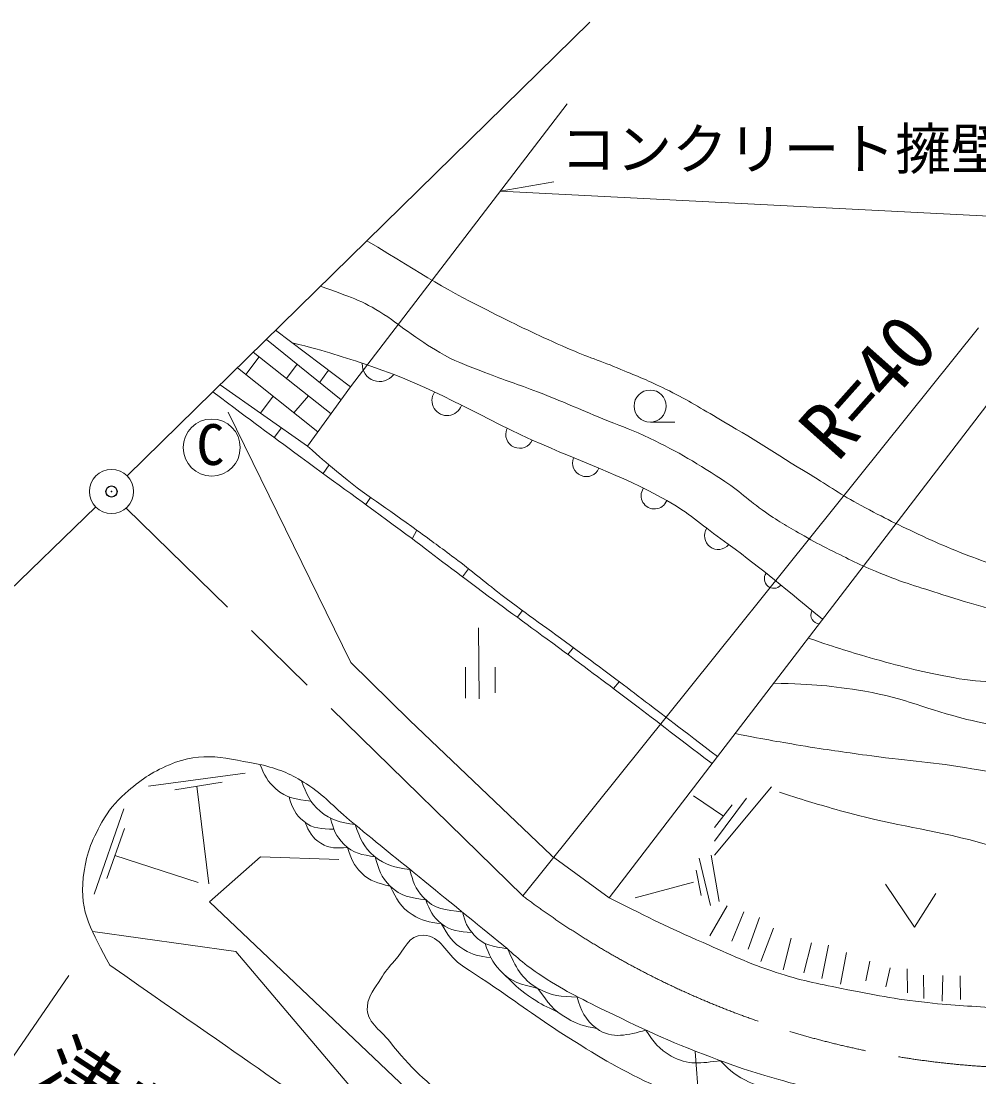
# Model space of a CAD drawing. Units: millimetres, scale not verified. Extents: x 40000 to 680000, y 20000 to 380000.
# Drawn here: x 79095 to 122012, y 273460 to 320763 of the extents above; entities that cross this region are included whole.
import ezdxf
from ezdxf.enums import TextEntityAlignment as Align

# ---------------------------------------------------------------- set-up
doc = ezdxf.new("R2010")
doc.units = ezdxf.units.MM
doc.header["$LTSCALE"] = 1000
doc.header["$PDMODE"] = 32
doc.header["$PDSIZE"] = 500
doc.linetypes.add('CHAIN', pattern=[18.5, 12, -1.5, 3.5, -1.5])
doc.layers.add('M-BMK', color=2, linetype='CHAIN', lineweight=13)
doc.layers.add('M-WORK', color=1, linetype='Continuous', lineweight=13)
doc.layers.add('M-OTRS', color=6, linetype='Continuous')
doc.styles.add('ＭＳ ゴシック', font='')
doc.styles.get('ＭＳ ゴシック').set_extended_font_data('MS Gothic')

msp = doc.modelspace()

# ---------------------------------------------------------------- linework, layer by layer
at = {"layer": 'M-BMK'}
msp.add_line((101570, 281573), (83798, 298946), dxfattribs=at)
msp.add_arc((124665, 312235), 38387, 233.0119, 273.9276, dxfattribs=at)
at = {"layer": 'M-OTRS'}
msp.add_point((83145, 299687), dxfattribs=at)
at = {"layer": 'M-WORK'}
for p, q in [((83847, 300383), (104581, 320723)), ((103561, 317055), (93861, 304373)), ((100566, 313140), (102964, 313560)), ((100566, 313140), (128603, 311703)), ((105448, 281484), (128934, 312135)), ((101570, 281573), (121991, 307016)), ((90084, 306501), (93443, 303802)), ((89767, 305716), (89165, 304927)), ((89499, 305927), (92983, 303172)), ((88786, 305228), (92391, 302362)), ((91469, 305387), (90990, 304748)), ((92868, 305123), (92476, 304579)), ((90389, 303954), (89827, 303192)), ((91977, 303967), (91313, 303219)), ((107314, 302798), (108387, 302798)), ((90767, 302534), (90433, 302107)), ((92893, 300877), (92625, 300493)), ((82436, 298999), (64122, 281269)), ((94751, 299422), (94537, 299104)), ((96834, 297948), (96615, 297572)), ((99138, 296227), (98869, 295865)), ((101567, 294349), (101328, 294049)), ((99597, 293585), (99613, 290395)), ((103842, 292696), (103586, 292392)), ((99007, 291810), (99007, 290428)), ((100333, 291820), (100338, 290663)), ((105896, 291166), (105639, 290859)), ((84797, 286485), (89129, 287068)), ((85978, 286325), (88108, 286664)), ((86963, 286482), (87501, 282109)), ((112720, 286450), (110170, 283392)), ((110569, 285147), (109229, 286058)), ((111599, 285952), (110160, 284016)), ((83692, 285474), (82369, 281654)), ((110953, 285645), (110170, 284630)), ((83724, 284585), (82930, 282342)), ((83299, 283384), (87025, 282172)), ((102852, 283381), (105448, 281484)), ((110012, 283392), (110371, 281318)), ((109483, 283254), (109990, 281138)), ((109345, 282725), (109567, 281593)), ((109229, 282186), (106615, 281477)), ((110726, 281120), (109957, 279787)), ((111481, 280848), (110941, 279547)), ((112179, 280595), (111671, 279177)), ((112804, 280129), (112243, 278637)), ((113597, 279674), (113248, 278256)), ((115279, 279357), (114973, 277875)), ((116073, 279039), (115809, 277621)), ((117123, 278646), (116943, 277768)), ((118032, 278340), (117842, 277493)), ((118800, 278297), (118807, 277232)), ((81231, 278001), (70811, 262846)), ((119525, 278023), (119546, 276965)), ((120393, 278002), (120372, 276859)), ((121176, 277991), (121186, 276933)), ((109302, 274601), (111278, 249029))]:
    msp.add_line(p, q, dxfattribs=at)
for points in [[(90500, 306910), (93861, 304373), (91925, 301723), (88009, 304465)], [(88372, 303245), (93872, 292032), (96498, 289437), (102861, 283373)], [(103913, 266130), (102247, 267335), (87535, 281298), (89828, 283317), (93335, 283206)], [(117825, 282088), (119127, 280168), (120079, 281676)], [(82303, 279971), (88711, 279078), (93947, 272912), (97740, 268269)], [(114507, 279462), (114169, 278129), (114171, 278139)]]:
    msp.add_lwpolyline(points, dxfattribs=at)
for centre, radius in [((107279, 303515), 719), ((87636, 301656), 1278), ((83145, 299687), 988)]:
    msp.add_circle(centre, radius, dxfattribs=at)
for centre, radius, start, end in [((95161, 305395), 782, 178.1501, 321.8836), ((98182, 303767), 678, 146.5147, 341.1622), ((101434, 302247), 622, 156.0654, 335.9509), ((104420, 300972), 619, 158.3352, 336.9164), ((107472, 299502), 596, 147.0073, 338.1611), ((110331, 297699), 612, 146.0167, 320.3391), ((112822, 295776), 424, 143.9756, 316.1687), ((114885, 294155), 398, 154.6206, 265.445)]:
    msp.add_arc(centre, radius, start, end, dxfattribs=at)
for points, knots in [([(89954, 287421), (90747, 287212), (91193, 287032), (91882, 286588), (92709, 286055), (93053, 285597), (93810, 284969), (95021, 283965), (95710, 283415), (96929, 282422), (98323, 281286), (99104, 280650), (100500, 279517), (101188, 278959), (101525, 278581), (102262, 278089), (103384, 277340), (104075, 277017), (105285, 276422), (107222, 275470), (108327, 274965), (110352, 274216), (111656, 273734), (112405, 273509), (113746, 273145), (114855, 272844), (115501, 272781), (116627, 272550), (117492, 272372), (117966, 272211), (118841, 272097), (120041, 271943), (120727, 272012), (121936, 271978), (124493, 271907), (125927, 271848), (128486, 271880), (131139, 271914), (132625, 272006), (135270, 272202), (137384, 272358), (138547, 272675), (140663, 272809), (141609, 272869), (142143, 272765), (143091, 272809), (145299, 272910), (146527, 273105), (148733, 273237), (150850, 273364), (152040, 273356), (154161, 273380), (157955, 273423), (160080, 273270), (163874, 273309), (166553, 273336), (168052, 273401), (170730, 273451), (174385, 273520), (176432, 273569), (180086, 273594), (181760, 273606), (182698, 273548), (184372, 273559), (188082, 273581), (190160, 273659), (193870, 273701), (197065, 273738), (198855, 273684), (202048, 273773), (202456, 273784), (202684, 273811), (203092, 273817), (204117, 273830), (204698, 273788), (205710, 273626), (206167, 273553), (206390, 273382), (206821, 273213), (207711, 272865), (208164, 272549), (209075, 272261), (210003, 271968), (210562, 271866), (211535, 271864), (212620, 271863), (213235, 271943), (214297, 272166), (214793, 272270), (215066, 272352), (215550, 272499), (217385, 273057), (218376, 273485), (220216, 274023), (221583, 274422), (222372, 274561), (223756, 274896), (224697, 275124), (225215, 275298), (226168, 275467), (227796, 275756), (228732, 275749), (230374, 275943), (232397, 276182), (233524, 276368), (235548, 276594), (237895, 276856), (239216, 276944), (241563, 277213), (246178, 277741), (248764, 278046), (253365, 278683), (256458, 279111), (258192, 279345), (261269, 279873), (263438, 280246), (264645, 280509), (266792, 280992), (268484, 281373), (269430, 281600), (271101, 282064), (273363, 282691), (274614, 283100), (276839, 283849), (280519, 285088), (282534, 285916), (286171, 287277), (289776, 288627), (291795, 289385), (295384, 290777), (298761, 292086), (300655, 292814), (304013, 294171), (311060, 297016), (314954, 298743), (322008, 301570), (325881, 303122), (328008, 304119), (331971, 305427), (335435, 306570), (337498, 306830), (340922, 308087), (343392, 308994), (344791, 309525), (347064, 310849), (349246, 312119), (350326, 313113), (352064, 314943), (353270, 316214), (353686, 317151), (354569, 318663), (355131, 319624), (355597, 320119), (355867, 321199), (356406, 323354), (356567, 324619), (356581, 326841), (356588, 327888), (356639, 328491), (356438, 329519), (356070, 331402), (356019, 332540), (355188, 334268), (354801, 335075), (354450, 335453), (354010, 336233), (353056, 337922), (352828, 338576), (351903, 340732)], [0, 0, 0, 0, 1, 1, 1, 2, 2, 2, 3, 3, 3, 4, 4, 4, 5, 5, 5, 6, 6, 6, 7, 7, 7, 8, 8, 8, 9, 9, 9, 10, 10, 10, 11, 11, 11, 12, 12, 12, 13, 13, 13, 14, 14, 14, 15, 15, 15, 16, 16, 16, 17, 17, 17, 18, 18, 18, 19, 19, 19, 20, 20, 20, 21, 21, 21, 22, 22, 22, 23, 23, 23, 24, 24, 24, 25, 25, 25, 26, 26, 26, 27, 27, 27, 28, 28, 28, 29, 29, 29, 30, 30, 30, 31, 31, 31, 32, 32, 32, 33, 33, 33, 34, 34, 34, 35, 35, 35, 36, 36, 36, 37, 37, 37, 38, 38, 38, 39, 39, 39, 40, 40, 40, 41, 41, 41, 42, 42, 42, 43, 43, 43, 44, 44, 44, 45, 45, 45, 46, 46, 46, 47, 47, 47, 48, 48, 48, 49, 49, 49, 50, 50, 50, 51, 51, 51, 52, 52, 52, 53, 53, 53, 54, 54, 54, 55, 55, 55, 56, 56, 56, 56]), ([(94592, 310924), (97302, 309278), (98048, 308773), (100379, 307610), (101612, 306995), (102310, 306665), (103569, 306110), (104494, 305703), (105042, 305548), (105974, 305158), (106761, 304828), (107211, 304661), (107974, 304277), (108896, 303813), (109390, 303510), (110283, 302991), (111932, 302033), (112819, 301434), (114449, 300444), (115341, 299903), (115815, 299555), (116735, 299063), (117798, 298495), (118401, 298187), (119496, 297683), (120067, 297420), (120388, 297272), (120972, 297040), (122088, 296596), (122727, 296386), (123853, 295969), (124959, 295558), (125569, 295303), (126686, 294921), (127545, 294627), (128058, 294549), (128900, 294207), (130555, 293534), (131107, 292974), (132733, 291707)], [0, 0, 0, 0, 1, 1, 1, 2, 2, 2, 3, 3, 3, 4, 4, 4, 5, 5, 5, 6, 6, 6, 7, 7, 7, 8, 8, 8, 9, 9, 9, 10, 10, 10, 11, 11, 11, 12, 12, 12, 13, 13, 13, 13]), ([(92514, 308885), (93850, 308392), (94328, 308275), (95352, 307624), (95849, 307308), (96089, 307074), (96579, 306746), (97153, 306361), (97463, 306124), (98071, 305794), (98743, 305429), (99160, 305306), (99870, 305021), (100785, 304655), (101321, 304510), (102240, 304154), (103390, 303707), (104018, 303416), (105160, 302947), (105879, 302653), (106296, 302523), (107001, 302196), (108415, 301541), (109166, 301080), (110478, 300238), (111287, 299718), (111658, 299311), (112446, 298761), (113097, 298308), (113487, 298091), (114176, 297698), (114622, 297444), (114875, 297308), (115335, 297079), (116186, 296655), (116663, 296415), (117541, 296048), (118629, 295591), (119275, 295428), (120397, 295064), (121797, 294610), (122600, 294417), (124000, 293968), (125166, 293595), (125809, 293353), (126971, 292966), (127916, 292651), (128470, 292545), (129394, 292172), (130129, 291875), (130550, 291719), (131245, 291336), (131562, 291162), (131735, 291055), (132025, 290839), (132294, 290638), (132386, 290556), (132681, 290282)], [0, 0, 0, 0, 1, 1, 1, 2, 2, 2, 3, 3, 3, 4, 4, 4, 5, 5, 5, 6, 6, 6, 7, 7, 7, 8, 8, 8, 9, 9, 9, 10, 10, 10, 11, 11, 11, 12, 12, 12, 13, 13, 13, 14, 14, 14, 15, 15, 15, 16, 16, 16, 17, 17, 17, 18, 18, 18, 19, 19, 19, 19]), ([(115009, 293961), (112856, 295727), (112287, 296229), (110453, 297566), (109515, 298250), (109039, 298715), (108025, 299280), (105771, 300536), (104352, 300927), (102002, 301994), (99172, 303279), (97710, 304308), (94765, 305303), (93401, 305764), (92903, 305938), (91234, 306356)], [0, 0, 0, 0, 1, 1, 1, 2, 2, 2, 3, 3, 3, 4, 4, 4, 5, 5, 5, 5]), ([(87688, 304150), (89604, 302720), (90089, 302359), (91635, 301219), (93369, 299941), (94357, 299248), (96087, 297966), (97434, 296967), (98170, 296383), (99515, 295381), (100938, 294321), (101752, 293749), (103179, 292694), (105885, 290691), (106729, 290035), (110056, 287497)], [0, 0, 0, 0, 1, 1, 1, 2, 2, 2, 3, 3, 3, 4, 4, 4, 5, 5, 5, 5]), ([(110296, 287811), (107229, 290156), (106450, 290765), (103952, 292614), (102644, 293583), (101886, 294091), (100593, 295080), (99774, 295706), (99337, 296086), (98516, 296709), (97874, 297196), (97504, 297455), (96856, 297932), (95436, 298976), (94574, 299475), (93220, 300604), (92707, 301032), (92528, 301175), (91925, 301723)], [0, 0, 0, 0, 1, 1, 1, 2, 2, 2, 3, 3, 3, 4, 4, 4, 5, 5, 5, 6, 6, 6, 6]), ([(114365, 293121), (115777, 292641), (116173, 292513), (117350, 292182), (118708, 291802), (119475, 291598), (120863, 291347), (122319, 291083), (123174, 291203), (124629, 290934), (126479, 290592), (127156, 290310), (129243, 289548)], [0, 0, 0, 0, 1, 1, 1, 2, 2, 2, 3, 3, 3, 4, 4, 4, 4]), ([(112816, 291101), (114706, 291041), (115319, 291004), (116896, 290737), (118726, 290428), (119674, 289915), (121478, 289478), (122784, 289161), (123528, 289040), (124842, 288758), (126173, 288473), (126589, 288384), (128249, 288028)], [0, 0, 0, 0, 1, 1, 1, 2, 2, 2, 3, 3, 3, 4, 4, 4, 4]), ([(72441, 289323), (72133, 287861), (72058, 287473), (71838, 286283), (71531, 284625), (71147, 283708), (71147, 282022), (71147, 281097), (71156, 280566), (71361, 279665), (71787, 277798), (72021, 276719), (72861, 274999), (73574, 273538), (74067, 272751), (75075, 271475), (75980, 270330), (76618, 269789), (77742, 268857), (78789, 267987), (79386, 267476), (80604, 266867), (81915, 266212), (82773, 266133), (84116, 265545), (84929, 265189), (85358, 264931), (86137, 264508), (87054, 264010), (87576, 263742), (88444, 263164), (89351, 262561), (89834, 262183), (90677, 261492), (91476, 260838), (91738, 260595), (92655, 259736)], [0, 0, 0, 0, 1, 1, 1, 2, 2, 2, 3, 3, 3, 4, 4, 4, 5, 5, 5, 6, 6, 6, 7, 7, 7, 8, 8, 8, 9, 9, 9, 10, 10, 10, 11, 11, 11, 12, 12, 12, 12]), ([(111084, 288839), (112608, 288551), (113008, 288474), (114247, 288274), (115402, 288087), (116051, 287998), (117210, 287840), (118960, 287601), (119955, 287567), (121696, 287269), (123344, 286986), (123906, 286855), (125883, 286380)], [0, 0, 0, 0, 1, 1, 1, 2, 2, 2, 3, 3, 3, 4, 4, 4, 4]), ([(83072, 278460), (82292, 279958), (81696, 280802), (81883, 282398), (82003, 283411), (82220, 283982), (82717, 284874), (83032, 285439), (83280, 285728), (83764, 286159), (84452, 286772), (84892, 287085), (85740, 287445), (87255, 288087), (88237, 287739), (89954, 287421)], [0, 0, 0, 0, 1, 1, 1, 2, 2, 2, 3, 3, 3, 4, 4, 4, 5, 5, 5, 5]), ([(89805, 287443), (89999, 286959), (90134, 286707), (90503, 286371), (90990, 285928), (91412, 285906), (92090, 285807)], [0, 0, 0, 0, 1, 1, 1, 2, 2, 2, 2]), ([(94059, 284761), (93384, 284877), (92986, 284937), (92489, 285366), (92017, 285773), (91883, 286120), (91661, 286730)], [0, 0, 0, 0, 1, 1, 1, 2, 2, 2, 2]), ([(113075, 286218), (114370, 285791), (114737, 285690), (115813, 285385), (118051, 284752), (119367, 284645), (121622, 284076), (124140, 283440), (125435, 282466), (128026, 282290), (129393, 282198), (130136, 282882), (131502, 282766), (132729, 282662), (133375, 282329), (134549, 281957), (135915, 281524), (136715, 281328), (137977, 280648), (139019, 280086), (139673, 279816), (140500, 278969), (140818, 278644), (140955, 278512), (141262, 278088)], [0, 0, 0, 0, 1, 1, 1, 2, 2, 2, 3, 3, 3, 4, 4, 4, 5, 5, 5, 6, 6, 6, 7, 7, 7, 8, 8, 8, 8]), ([(91101, 285997), (91256, 285521), (91368, 285219), (91756, 284910), (92182, 284570), (92556, 284574), (93107, 284559)], [0, 0, 0, 0, 1, 1, 1, 2, 2, 2, 2]), ([(91813, 284869), (92003, 284443), (92130, 284168), (92521, 283927), (92925, 283678), (93241, 283703), (93719, 283735)], [0, 0, 0, 0, 1, 1, 1, 2, 2, 2, 2]), ([(92958, 285051), (93096, 284543), (93196, 284247), (93559, 283885), (93979, 283467), (94365, 283419), (94965, 283312)], [0, 0, 0, 0, 1, 1, 1, 2, 2, 2, 2]), ([(96518, 282748), (95833, 282860), (95428, 282920), (94918, 283351), (94426, 283768), (94288, 284131), (94059, 284761)], [0, 0, 0, 0, 1, 1, 1, 2, 2, 2, 2]), ([(64272, 283440), (64248, 281846), (64233, 281407), (64288, 280107), (64331, 279095), (64304, 278520), (64463, 277520), (64581, 276777), (64746, 276380), (64971, 275663), (65182, 274985), (65294, 274601), (65574, 273949), (65968, 273028), (66215, 272522), (66701, 271647), (67034, 271047), (67226, 270712), (67605, 270140), (68138, 269334), (68444, 268886), (69023, 268113), (69369, 267652), (69538, 267370), (69933, 266949), (70560, 266281), (70982, 265977), (71689, 265394), (72960, 264347), (73601, 263629), (75054, 262855), (76319, 262181), (77067, 261866), (78424, 261405), (80838, 260585), (82230, 260239), (84709, 259643), (86215, 259282), (86719, 259164), (88582, 258786)], [0, 0, 0, 0, 1, 1, 1, 2, 2, 2, 3, 3, 3, 4, 4, 4, 5, 5, 5, 6, 6, 6, 7, 7, 7, 8, 8, 8, 9, 9, 9, 10, 10, 10, 11, 11, 11, 12, 12, 12, 13, 13, 13, 13]), ([(93719, 283735), (93881, 283231), (93982, 282954), (94343, 282600), (94739, 282213), (95067, 282145), (95629, 282007)], [0, 0, 0, 0, 1, 1, 1, 2, 2, 2, 2]), ([(94965, 283312), (95112, 282746), (95224, 282411), (95629, 282007), (96104, 281535), (96551, 281492), (97228, 281387)], [0, 0, 0, 0, 1, 1, 1, 2, 2, 2, 2]), ([(98866, 280844), (98130, 280946), (97603, 280964), (97111, 281508), (96750, 281906), (96638, 282217), (96518, 282748)], [0, 0, 0, 0, 1, 1, 1, 2, 2, 2, 2]), ([(95629, 282007), (95930, 281417), (96082, 281068), (96615, 280731), (97066, 280446), (97363, 280393), (97921, 280330)], [0, 0, 0, 0, 1, 1, 1, 2, 2, 2, 2]), ([(105448, 281484), (107446, 280485), (107987, 280200), (109659, 279474), (110924, 278925), (111617, 278567), (112929, 278141), (114050, 277776), (114704, 277653), (115860, 277422), (117354, 277122), (118195, 276953), (119711, 276787), (120967, 276648), (121677, 276634), (122938, 276543), (125049, 276391), (126228, 276202), (128345, 276173), (131914, 276123), (133904, 276513), (137465, 276766), (141496, 277051), (143753, 277229), (147782, 277548), (149338, 277672), (150208, 277763), (151765, 277874), (154522, 278071), (156070, 278111), (158828, 278286), (162705, 278533), (164873, 278711), (168747, 279001), (173931, 279388), (176830, 279666), (182015, 280032), (186706, 280364), (189339, 280450), (194030, 280778), (198791, 281111), (200306, 281238), (206213, 281730)], [0, 0, 0, 0, 1, 1, 1, 2, 2, 2, 3, 3, 3, 4, 4, 4, 5, 5, 5, 6, 6, 6, 7, 7, 7, 8, 8, 8, 9, 9, 9, 10, 10, 10, 11, 11, 11, 12, 12, 12, 13, 13, 13, 14, 14, 14, 14]), ([(97228, 281387), (97412, 280913), (97535, 280638), (97921, 280330), (98357, 279981), (98721, 279971), (99294, 279929)], [0, 0, 0, 0, 1, 1, 1, 2, 2, 2, 2]), ([(100887, 279194), (100247, 279313), (99813, 279345), (99390, 279816), (99088, 280151), (98986, 280396), (98866, 280844)], [0, 0, 0, 0, 1, 1, 1, 2, 2, 2, 2]), ([(97921, 280330), (98251, 279780), (98409, 279469), (98928, 279165), (99350, 278919), (99608, 278866), (100125, 278802)], [0, 0, 0, 0, 1, 1, 1, 2, 2, 2, 2]), ([(128072, 249487), (125263, 253212), (124308, 254481), (121395, 257200), (118497, 259905), (116589, 261111), (113288, 263307), (110850, 264929), (109306, 265549), (106753, 266985), (105066, 267934), (104058, 268361), (102433, 269413), (100820, 270456), (99872, 270999), (98421, 272258), (97254, 273270), (96560, 273823), (95612, 275043), (95166, 275618), (94554, 275889), (94612, 276614), (94655, 277149), (94929, 277394), (95207, 277852), (95414, 278193), (95556, 278370), (95826, 278662), (96282, 279155), (96440, 279831), (97112, 279805), (97933, 279772), (98103, 278989), (98772, 278514), (99368, 278091), (99721, 277881), (100326, 277472), (101622, 276594), (102307, 276040), (103635, 275210), (105131, 274274), (105986, 273764), (107587, 273020), (108935, 272393), (109743, 272164), (111134, 271639), (112572, 271097), (113344, 270682), (114832, 270295), (117130, 269698), (118514, 269798), (120810, 269195), (122174, 268836), (122943, 268609), (124228, 268026), (125000, 267675), (125479, 267532), (126148, 267010), (126643, 266624), (126882, 266344), (127227, 265820), (127770, 264994), (127912, 264426), (128164, 263471), (128385, 262632), (128344, 262126), (128354, 261259), (128366, 260262), (128252, 259706), (128243, 258709), (128223, 256539), (128371, 255324), (128354, 253154), (128343, 251773), (128337, 251319), (128277, 249619)], [0, 0, 0, 0, 1, 1, 1, 2, 2, 2, 3, 3, 3, 4, 4, 4, 5, 5, 5, 6, 6, 6, 7, 7, 7, 8, 8, 8, 9, 9, 9, 10, 10, 10, 11, 11, 11, 12, 12, 12, 13, 13, 13, 14, 14, 14, 15, 15, 15, 16, 16, 16, 17, 17, 17, 18, 18, 18, 19, 19, 19, 20, 20, 20, 21, 21, 21, 22, 22, 22, 23, 23, 23, 24, 24, 24, 25, 25, 25, 25]), ([(99891, 279438), (100066, 278898), (100192, 278623), (100558, 278225), (101053, 277687), (101508, 277618), (102250, 277427)], [0, 0, 0, 0, 1, 1, 1, 2, 2, 2, 2]), ([(104012, 277039), (103286, 277045), (102867, 277086), (102250, 277427), (101488, 277849), (101278, 278385), (100887, 279194)], [0, 0, 0, 0, 1, 1, 1, 2, 2, 2, 2]), ([(100783, 278009), (101311, 277498), (101483, 277313), (102010, 276972), (102422, 276704), (102595, 276615), (103119, 276379)], [0, 0, 0, 0, 1, 1, 1, 2, 2, 2, 2]), ([(104886, 275625), (104297, 275738), (104036, 275815), (103558, 276085), (102920, 276444), (102720, 276780), (102250, 277427)], [0, 0, 0, 0, 1, 1, 1, 2, 2, 2, 2]), ([(107091, 275550), (106289, 275354), (105580, 275114), (104886, 275625), (104363, 276010), (104184, 276441), (104012, 277039)], [0, 0, 0, 0, 1, 1, 1, 2, 2, 2, 2]), ([(110441, 274183), (109553, 274082), (108979, 273955), (108229, 274393), (107682, 274713), (107443, 275000), (107091, 275550)], [0, 0, 0, 0, 1, 1, 1, 2, 2, 2, 2]), ([(114030, 273072), (113073, 272967), (112537, 272844), (111716, 273227), (111152, 273490), (110893, 273700), (110441, 274183)], [0, 0, 0, 0, 1, 1, 1, 2, 2, 2, 2])]:
    msp.add_open_spline(points, degree=3, knots=knots, dxfattribs=at)
msp.add_open_spline([(97740, 268269), (90406, 273364), (90406, 273364), (83072, 278460)], degree=3, dxfattribs=at)

# ---------------------------------------------------------------- texts
at = {"layer": 'M-WORK', "style": 'ＭＳ ゴシック'}
for s, p in [('コンクリート擁壁 L=23.0', (103262, 313574)), ('C', (86953, 300323))]:
    msp.add_text(s, height=1833, dxfattribs=at).set_placement(p, align=Align.BOTTOM_LEFT)
for s, rotation, p in [('R=40', 48.316, (116246, 300443)), ('津黄線', 326.752, (79185, 272613))]:
    msp.add_text(s, height=2566, rotation=rotation, dxfattribs=at).set_placement(p, align=Align.BOTTOM_LEFT)

doc.saveas('drawing.dxf')
